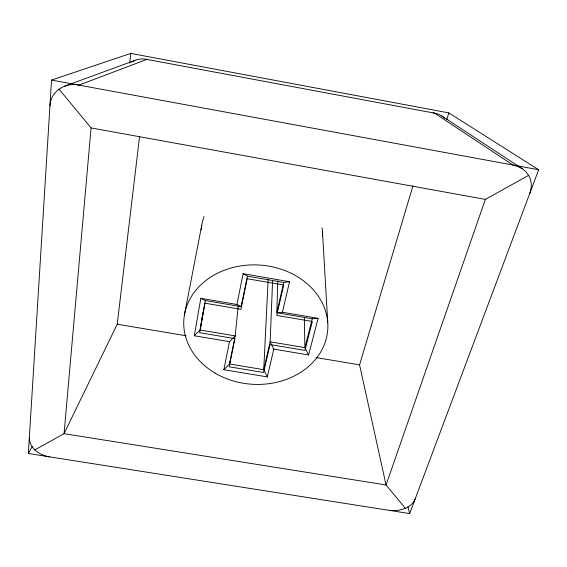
<?xml version="1.0" encoding="UTF-8"?>
<svg xmlns="http://www.w3.org/2000/svg" width="567" height="567" viewBox="0 0 567 567"><rect width="100%" height="100%" fill="white"/><g stroke="black" fill="none" stroke-linecap="round" stroke-linejoin="round"><path stroke-width="0.85" d="M277.787 280.906L276.809 312.736L312.261 318.782L318.108 318.328L308.604 354.956L273.804 349.116L270.14 341.795L272.621 280.332M268.156 279.255L263.733 369.691L267.319 376.913L223.859 369.705L229.479 341.674L235.206 335.912L238.204 306.003M29.342 437.547C29.087 448.306 40.016 455.485 49.669 456.874M28.35 453.515L51.54 80.075L130.764 53.404L448.851 112.897L538.65 169.753L409.693 513.596L28.35 453.515L32.199 446.562M49.939 105.894C50.222 91.592 65.616 81.846 78.969 85.121L146.832 59.407L434.57 113.159A22.233 19.732 -49.8 0 1 444.578 118.234M59.032 89.139L91.074 127.929L64.05 433.67L34.87 449.893M241.507 303.154L241.173 306.662L205.353 300.56L200.824 298.327L194.283 335.77L229.479 341.674M229.763 361.363L229.486 364L223.859 369.705M129.723 63.072L130.764 53.404M415.25 498.783C413.563 503.234 409.643 506.487 405.384 508.386L386.049 484.976L64.05 433.67L117.227 324.225L139.581 136.42M202.922 312.552L200.108 330.008L194.283 335.77M203.206 310.808L203.482 309.065M205.353 300.56L200.108 330.008L235.206 335.912L229.486 364L263.733 369.691L270.14 341.795L304.89 347.642L308.604 354.956M184.395 315.075L201.746 225.241M243.108 273.698L247.389 276.172L241.173 306.662L236.935 304.486L243.108 273.698L289.539 281.721L282.416 312.24L276.809 312.736L283.762 282.451L289.539 281.721M267.319 376.913L273.804 349.116M312.261 318.782L304.89 347.642L304.359 317.563M529.798 193.361C532.037 187.571 531.839 180.731 528.607 175.338L485.359 199.393L386.049 484.976L359.57 364.864L412.946 185.905M446.775 119.658L448.851 112.897M405.384 508.386L397.694 510.52L389.444 510.406M134.889 60.449L64.482 86.241M117.227 324.225L186.096 335.777M315.982 357.557L359.57 364.864M200.824 298.327L236.935 304.486M282.416 312.24L318.108 318.328M247.389 276.172L283.762 282.451M91.074 127.929L485.359 199.393M51.54 80.075L538.65 169.753M441.516 115.767L522.49 168.853L525.97 171.822L528.607 175.338M522.37 168.775L517.954 166.45L512.972 165.025L434.57 113.159A22.007 4.77 -77.8 0 0 432.954 112.961M407.914 506.763L409.693 513.596M322.446 231.414L327.747 322.538M201.193 230.032A60.761 53.511 3.8 0 1 204.077 216.495M322.056 227.899A60.761 53.511 3.8 0 1 322.531 236.559M147.555 59.641A22.467 2.225 -81.3 0 0 146.832 59.407A22.744 20.951 62.8 0 0 131.757 62.115M204.935 303.182L199.669 332.716L234.936 338.641L229.188 366.799L263.591 372.512L270.027 344.538L304.94 350.406L312.346 321.468L276.724 315.401L283.713 285.031L247.162 278.723L240.918 309.306L204.935 303.182M215.141 373.143A72.122 59.719 3.8 0 0 327.676 330.681A72.122 59.719 3.8 0 0 224.603 270.126A72.122 59.719 3.8 0 0 215.141 373.143"/></g></svg>
